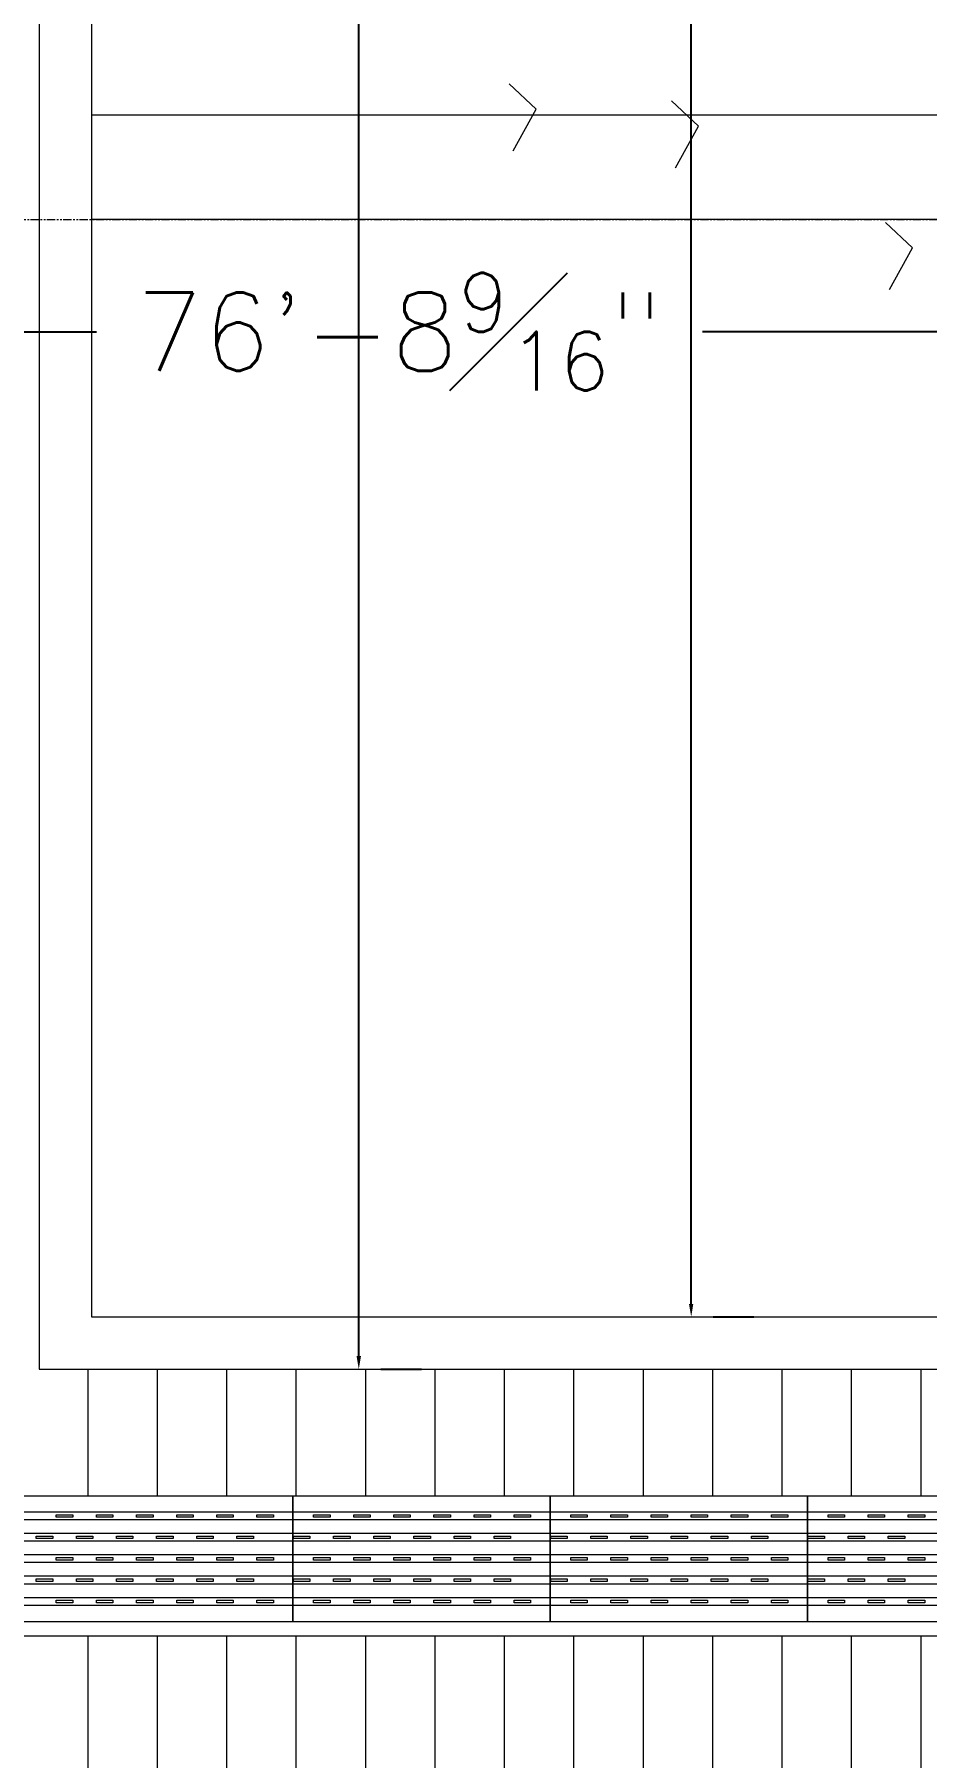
# Model space of a CAD drawing. Header units: inches. Extents: x 437 to 8681, y 26 to 3302.
# Drawn here: x 1459.3 to 1527.6, y 761.1 to 893 of the extents above; entities that cross this region are included whole.
import ezdxf

# ---------------------------------------------------------------- set-up
doc = ezdxf.new("R2010")
doc.units = ezdxf.units.IN
doc.header["$MEASUREMENT"] = 0
doc.linetypes.add('PHANTOM2', pattern=[1.25, 0.625, -0.125, 0.125, -0.125, 0.125, -0.125])
doc.layers.add('ARBOLES', color=7, linetype='Continuous', lineweight=13, true_color=0x69d485)
doc.layers.add('DIMENSION', color=1, linetype='Continuous')
doc.layers.add('PLANTA BLANCA', color=7, linetype='Continuous', lineweight=0)
doc.layers.add('TEXTURE', color=8, linetype='Continuous', lineweight=0)
doc.styles.add('ROMANS', font='romans.shx')
doc.dimstyles.new('SMALLER DIM', dxfattribs={"dimscale": 64, "dimtxt": 0.09375, "dimasz": 0.015625, "dimexe": 0.075, "dimexo": 0.02625, "dimgap": 0.0375, "dimtad": 0, "dimtih": 1, "dimtoh": 1, "dimdec": 4, "dimzin": 3, "dimdsep": 46, "dimlunit": 4, "dimtxsty": 'ROMANS', "dimcen": 0.0375, "dimclrd": 256, "dimclre": 256, "dimclrt": 7, "dimadec": 0, "dimazin": 0, "dimtfac": 0.75, "dimtdec": 4, "dimtmove": 0, "dimatfit": 3, "dimfxl": 1, "dimfrac": 1, "dimtolj": 1, "dimtzin": 0, "dimlwd": -1, "dimlwe": -1, "dimarcsym": 1})
pattern_1 = [(270, (-8710.0197, -3326.6847), (5.3125, -9e-16), [])]

# ---------------------------------------------------------------- blocks, each defined once
blk = doc.blocks.new('*D38')
at = {"layer": 'DIMENSION', "transparency": 16777216}
for p, q in [((1485.82, 1166.87), (1488.94, 1166.87)), ((1484.14, 1165.87), (1484.14, 1006.62)), ((1484.14, 791.87), (1484.14, 994.67)), ((1485.82, 790.87), (1488.94, 790.87))]:
    blk.add_line(p, q, dxfattribs=at)
for points in [[(1483.97, 1165.87), (1484.31, 1165.87), (1484.14, 1166.87)], [(1483.97, 791.87), (1484.31, 791.87), (1484.14, 790.87)]]:
    blk.add_solid(points, dxfattribs=at)
at = {"layer": 'DIMENSION', "color": 7, "transparency": 16777216, "insert": (1484.14, 1000.65), "char_height": 6, "attachment_point": 5, "style": 'ROMANS'}
blk.add_mtext('\\A1;31\'-4"', dxfattribs=at)
blk = doc.blocks.new('*D39')
at = {"layer": 'DIMENSION', "transparency": 16777216}
for p, q in [((1511.26, 1162.87), (1514.38, 1162.87)), ((1509.58, 1161.87), (1509.58, 984.84)), ((1509.58, 795.87), (1509.58, 972.9)), ((1511.26, 794.87), (1514.38, 794.87))]:
    blk.add_line(p, q, dxfattribs=at)
for points in [[(1509.41, 1161.87), (1509.74, 1161.87), (1509.58, 1162.87)], [(1509.41, 795.87), (1509.74, 795.87), (1509.58, 794.87)]]:
    blk.add_solid(points, dxfattribs=at)
at = {"layer": 'DIMENSION', "color": 7, "transparency": 16777216, "insert": (1509.58, 978.87), "char_height": 6, "attachment_point": 5, "style": 'ROMANS'}
blk.add_mtext('\\A1;30\'-8"', dxfattribs=at)
blk = doc.blocks.new('*D72')
at = {"layer": 'DIMENSION', "transparency": 16777216}
for p, q in [((1027.98, 870.36), (1464.07, 870.28)), ((1946.54, 870.2), (1510.44, 870.27)), ((1026.98, 868.68), (1026.98, 865.56)), ((1947.54, 868.52), (1947.54, 865.4))]:
    blk.add_line(p, q, dxfattribs=at)
for points in [[(1027.98, 870.53), (1027.98, 870.19), (1026.98, 870.36)], [(1946.54, 870.37), (1946.54, 870.03), (1947.54, 870.2)]]:
    blk.add_solid(points, dxfattribs=at)
at = {"layer": 'DIMENSION', "color": 7, "transparency": 16777216, "insert": (1487.26, 870.28), "char_height": 6, "attachment_point": 5, "style": 'ROMANS'}
blk.add_mtext('\\A1;76\'-8{\\H0.75x;\\S9#16;}"', dxfattribs=at)

msp = doc.modelspace()

# ---------------------------------------------------------------- hatches: boundary and pattern name
at = {"layer": 'TEXTURE', "linetype": 'Continuous'}
h = msp.add_hatch(dxfattribs=at)
h.set_pattern_fill('ANSI31', color=9, scale=42.5, angle=225)
h.set_pattern_definition(pattern_1)
h.paths.add_polyline_path([(1445.99449, 781.1818), (1711.67953, 781.1818), (1711.67953, 790.86683), (1445.99449, 790.86683)])
h.paths.add_polyline_path([(1459.67953, 790.86683), (1445.99449, 790.86683), (1445.99449, 1180.55187), (1459.67953, 1180.55187)])
h.paths.add_polyline_path([(1711.67953, 1180.55187), (1725.36457, 1180.55187), (1725.36457, 781.1818), (1711.67953, 781.1818)])
h.paths.add_polyline_path([(1459.67953, 1180.55187), (1711.67953, 1180.55187), (1711.67953, 1166.86683), (1459.67953, 1166.86683)])
h = msp.add_hatch(dxfattribs=at)
h.set_pattern_fill('ANSI31', color=9, scale=42.5, angle=225)
h.set_pattern_definition(pattern_1)
h.paths.add_polyline_path([(1435.237, 770.43187), (1736.14625, 770.43187), (1736.14625, 650.2838), (1435.237, 650.2838)])

# ---------------------------------------------------------------- linework, layer by layer
at = {"layer": 'ARBOLES', "color": 0}
for p, q in [((1497.72057, 887.32386), (1495.65453, 889.25031)), ((1497.72057, 887.32386), (1495.65453, 889.25031)), ((1510.14247, 886.01502), (1508.07643, 887.94148)), ((1510.14247, 886.01502), (1508.07643, 887.94148)), ((1495.95212, 884.13011), (1497.72057, 887.32386)), ((1495.95212, 884.13011), (1497.72057, 887.32386)), ((1508.37402, 882.82128), (1510.14247, 886.01502)), ((1508.37402, 882.82128), (1510.14247, 886.01502)), ((1526.51165, 876.70922), (1524.44561, 878.63567)), ((1526.51165, 876.70922), (1524.44561, 878.63567)), ((1524.74319, 873.51547), (1526.51165, 876.70922)), ((1524.74319, 873.51547), (1526.51165, 876.70922))]:
    msp.add_line(p, q, dxfattribs=at)
msp.add_circle((1375.44128, 740.27276), 270, dxfattribs=at)
at = {"layer": 'PLANTA BLANCA', "lineweight": 0}
for p, q in [((1459.67953, 1166.86683), (1459.67953, 790.86683)), ((1463.67953, 1162.86683), (1463.67953, 794.86683)), ((1463.67953, 794.86683), (1707.67953, 794.86683)), ((1459.67953, 790.86683), (1711.67953, 790.86683)), ((1445.99449, 781.1818), (1725.36457, 781.1818)), ((1456.03386, 781.1818), (1479.10473, 781.1818)), ((1479.10473, 779.92983), (1479.10473, 781.1818)), ((1479.10473, 781.1818), (1498.78976, 781.1818)), ((1479.10473, 781.1818), (1479.10473, 779.92983)), ((1498.78976, 781.1818), (1498.78976, 779.92983)), ((1498.78976, 779.92983), (1498.78976, 781.1818)), ((1498.78976, 781.1818), (1518.4748, 781.1818)), ((1518.4748, 779.92983), (1518.4748, 781.1818)), ((1518.4748, 781.1818), (1538.15984, 781.1818)), ((1518.4748, 781.1818), (1518.4748, 779.92983)), ((1479.10473, 779.92983), (1456.03386, 779.92983)), ((1460.99449, 779.53613), (1460.99449, 779.73298)), ((1460.99449, 779.73298), (1462.25433, 779.73298)), ((1462.25433, 779.53613), (1460.99449, 779.53613)), ((1462.25433, 779.73298), (1462.25433, 779.53613)), ((1464.06536, 779.53613), (1464.06536, 779.73298)), ((1464.06536, 779.73298), (1465.3252, 779.73298)), ((1465.3252, 779.53613), (1464.06536, 779.53613)), ((1465.3252, 779.73298), (1465.3252, 779.53613)), ((1467.13622, 779.53613), (1467.13622, 779.73298)), ((1467.13622, 779.73298), (1468.39606, 779.73298)), ((1468.39606, 779.53613), (1467.13622, 779.53613)), ((1468.39606, 779.73298), (1468.39606, 779.53613)), ((1470.20709, 779.53613), (1470.20709, 779.73298)), ((1470.20709, 779.73298), (1471.46693, 779.73298)), ((1471.46693, 779.53613), (1470.20709, 779.53613)), ((1471.46693, 779.73298), (1471.46693, 779.53613)), ((1473.27795, 779.53613), (1473.27795, 779.73298)), ((1473.27795, 779.73298), (1474.5378, 779.73298)), ((1474.5378, 779.53613), (1473.27795, 779.53613)), ((1474.5378, 779.73298), (1474.5378, 779.53613)), ((1476.34882, 779.53613), (1476.34882, 779.73298)), ((1476.34882, 779.73298), (1477.60866, 779.73298)), ((1477.60866, 779.53613), (1476.34882, 779.53613)), ((1477.60866, 779.73298), (1477.60866, 779.53613)), ((1479.10473, 779.33928), (1479.10473, 779.92983)), ((1498.78976, 779.92983), (1479.10473, 779.92983)), ((1479.10473, 779.92983), (1479.10473, 779.33928)), ((1480.67953, 779.53613), (1480.67953, 779.73298)), ((1480.67953, 779.73298), (1481.93937, 779.73298)), ((1481.93937, 779.53613), (1480.67953, 779.53613)), ((1481.93937, 779.73298), (1481.93937, 779.53613)), ((1483.75039, 779.53613), (1483.75039, 779.73298)), ((1483.75039, 779.73298), (1485.01024, 779.73298)), ((1485.01024, 779.53613), (1483.75039, 779.53613)), ((1485.01024, 779.73298), (1485.01024, 779.53613)), ((1486.82126, 779.53613), (1486.82126, 779.73298)), ((1486.82126, 779.73298), (1488.0811, 779.73298)), ((1488.0811, 779.53613), (1486.82126, 779.53613)), ((1488.0811, 779.73298), (1488.0811, 779.53613)), ((1489.89213, 779.53613), (1489.89213, 779.73298)), ((1489.89213, 779.73298), (1491.15197, 779.73298)), ((1491.15197, 779.53613), (1489.89213, 779.53613)), ((1491.15197, 779.73298), (1491.15197, 779.53613)), ((1492.96299, 779.53613), (1492.96299, 779.73298)), ((1492.96299, 779.73298), (1494.22284, 779.73298)), ((1494.22284, 779.53613), (1492.96299, 779.53613)), ((1494.22284, 779.73298), (1494.22284, 779.53613)), ((1496.03386, 779.53613), (1496.03386, 779.73298)), ((1496.03386, 779.73298), (1497.2937, 779.73298)), ((1497.2937, 779.53613), (1496.03386, 779.53613)), ((1497.2937, 779.73298), (1497.2937, 779.53613)), ((1498.78976, 779.92983), (1498.78976, 779.33928)), ((1498.78976, 779.33928), (1498.78976, 779.92983)), ((1518.4748, 779.92983), (1498.78976, 779.92983)), ((1500.36457, 779.53613), (1500.36457, 779.73298)), ((1500.36457, 779.73298), (1501.62441, 779.73298)), ((1501.62441, 779.53613), (1500.36457, 779.53613)), ((1501.62441, 779.73298), (1501.62441, 779.53613)), ((1503.43543, 779.53613), (1503.43543, 779.73298)), ((1503.43543, 779.73298), (1504.69528, 779.73298)), ((1504.69528, 779.53613), (1503.43543, 779.53613)), ((1504.69528, 779.73298), (1504.69528, 779.53613)), ((1506.5063, 779.53613), (1506.5063, 779.73298)), ((1506.5063, 779.73298), (1507.76614, 779.73298)), ((1507.76614, 779.53613), (1506.5063, 779.53613)), ((1507.76614, 779.73298), (1507.76614, 779.53613)), ((1509.57717, 779.53613), (1509.57717, 779.73298)), ((1509.57717, 779.73298), (1510.83701, 779.73298)), ((1510.83701, 779.53613), (1509.57717, 779.53613)), ((1510.83701, 779.73298), (1510.83701, 779.53613)), ((1512.64803, 779.53613), (1512.64803, 779.73298)), ((1512.64803, 779.73298), (1513.90788, 779.73298)), ((1513.90788, 779.53613), (1512.64803, 779.53613)), ((1513.90788, 779.73298), (1513.90788, 779.53613)), ((1515.7189, 779.53613), (1515.7189, 779.73298)), ((1515.7189, 779.73298), (1516.97874, 779.73298)), ((1516.97874, 779.53613), (1515.7189, 779.53613)), ((1516.97874, 779.73298), (1516.97874, 779.53613)), ((1518.4748, 779.33928), (1518.4748, 779.92983)), ((1538.15984, 779.92983), (1518.4748, 779.92983)), ((1518.4748, 779.92983), (1518.4748, 779.33928)), ((1520.04961, 779.53613), (1520.04961, 779.73298)), ((1520.04961, 779.73298), (1521.30945, 779.73298)), ((1521.30945, 779.53613), (1520.04961, 779.53613)), ((1521.30945, 779.73298), (1521.30945, 779.53613)), ((1523.12047, 779.53613), (1523.12047, 779.73298)), ((1523.12047, 779.73298), (1524.38032, 779.73298)), ((1524.38032, 779.53613), (1523.12047, 779.53613)), ((1524.38032, 779.73298), (1524.38032, 779.53613)), ((1526.19134, 779.53613), (1526.19134, 779.73298)), ((1526.19134, 779.73298), (1527.45118, 779.73298)), ((1527.45118, 779.53613), (1526.19134, 779.53613)), ((1527.45118, 779.73298), (1527.45118, 779.53613)), ((1479.10473, 779.33928), (1456.03386, 779.33928)), ((1479.10473, 778.29203), (1456.03386, 778.29203)), ((1479.10473, 778.29203), (1479.10473, 779.33928)), ((1498.78976, 779.33928), (1479.10473, 779.33928)), ((1479.10473, 779.33928), (1479.10473, 778.29203)), ((1479.10473, 777.70148), (1479.10473, 778.29203)), ((1498.78976, 778.29203), (1479.10473, 778.29203)), ((1479.10473, 778.29203), (1479.10473, 777.70148)), ((1498.78976, 779.33928), (1498.78976, 778.29203)), ((1498.78976, 778.29203), (1498.78976, 779.33928)), ((1518.4748, 779.33928), (1498.78976, 779.33928)), ((1498.78976, 778.29203), (1498.78976, 777.70148)), ((1498.78976, 777.70148), (1498.78976, 778.29203)), ((1518.4748, 778.29203), (1498.78976, 778.29203)), ((1518.4748, 778.29203), (1518.4748, 779.33928)), ((1538.15984, 779.33928), (1518.4748, 779.33928)), ((1518.4748, 779.33928), (1518.4748, 778.29203)), ((1518.4748, 777.70148), (1518.4748, 778.29203)), ((1538.15984, 778.29203), (1518.4748, 778.29203)), ((1518.4748, 778.29203), (1518.4748, 777.70148)), ((1479.10473, 777.70148), (1456.03386, 777.70148)), ((1459.45906, 777.89833), (1459.45906, 778.09518)), ((1459.45906, 778.09518), (1460.7189, 778.09518)), ((1460.7189, 777.89833), (1459.45906, 777.89833)), ((1460.7189, 778.09518), (1460.7189, 777.89833)), ((1462.52992, 777.89833), (1462.52992, 778.09518)), ((1462.52992, 778.09518), (1463.78976, 778.09518)), ((1463.78976, 777.89833), (1462.52992, 777.89833)), ((1463.78976, 778.09518), (1463.78976, 777.89833)), ((1465.60079, 777.89833), (1465.60079, 778.09518)), ((1465.60079, 778.09518), (1466.86063, 778.09518)), ((1466.86063, 777.89833), (1465.60079, 777.89833)), ((1466.86063, 778.09518), (1466.86063, 777.89833)), ((1468.67165, 777.89833), (1468.67165, 778.09518)), ((1468.67165, 778.09518), (1469.9315, 778.09518)), ((1469.9315, 777.89833), (1468.67165, 777.89833)), ((1469.9315, 778.09518), (1469.9315, 777.89833)), ((1471.74252, 777.89833), (1471.74252, 778.09518)), ((1471.74252, 778.09518), (1473.00236, 778.09518)), ((1473.00236, 777.89833), (1471.74252, 777.89833)), ((1473.00236, 778.09518), (1473.00236, 777.89833)), ((1474.81339, 777.89833), (1474.81339, 778.09518)), ((1474.81339, 778.09518), (1476.07323, 778.09518)), ((1476.07323, 777.89833), (1474.81339, 777.89833)), ((1476.07323, 778.09518), (1476.07323, 777.89833)), ((1479.10473, 776.65424), (1479.10473, 777.70148)), ((1498.78976, 777.70148), (1479.10473, 777.70148)), ((1479.10473, 777.70148), (1479.10473, 776.65424)), ((1479.1441, 777.89833), (1479.1441, 778.09518)), ((1479.1441, 778.09518), (1480.40394, 778.09518)), ((1480.40394, 777.89833), (1479.1441, 777.89833)), ((1480.40394, 778.09518), (1480.40394, 777.89833)), ((1482.21496, 777.89833), (1482.21496, 778.09518)), ((1482.21496, 778.09518), (1483.4748, 778.09518)), ((1483.4748, 777.89833), (1482.21496, 777.89833)), ((1483.4748, 778.09518), (1483.4748, 777.89833)), ((1485.28583, 777.89833), (1485.28583, 778.09518)), ((1485.28583, 778.09518), (1486.54567, 778.09518)), ((1486.54567, 777.89833), (1485.28583, 777.89833)), ((1486.54567, 778.09518), (1486.54567, 777.89833)), ((1488.35669, 777.89833), (1488.35669, 778.09518)), ((1488.35669, 778.09518), (1489.61654, 778.09518)), ((1489.61654, 777.89833), (1488.35669, 777.89833)), ((1489.61654, 778.09518), (1489.61654, 777.89833)), ((1491.42756, 777.89833), (1491.42756, 778.09518)), ((1491.42756, 778.09518), (1492.6874, 778.09518)), ((1492.6874, 777.89833), (1491.42756, 777.89833)), ((1492.6874, 778.09518), (1492.6874, 777.89833)), ((1494.49843, 777.89833), (1494.49843, 778.09518)), ((1494.49843, 778.09518), (1495.75827, 778.09518)), ((1495.75827, 777.89833), (1494.49843, 777.89833)), ((1495.75827, 778.09518), (1495.75827, 777.89833)), ((1498.78976, 777.70148), (1498.78976, 776.65424)), ((1498.78976, 776.65424), (1498.78976, 777.70148)), ((1518.4748, 777.70148), (1498.78976, 777.70148)), ((1498.82913, 777.89833), (1498.82913, 778.09518)), ((1498.82913, 778.09518), (1500.08898, 778.09518)), ((1500.08898, 777.89833), (1498.82913, 777.89833)), ((1500.08898, 778.09518), (1500.08898, 777.89833)), ((1501.9, 777.89833), (1501.9, 778.09518)), ((1501.9, 778.09518), (1503.15984, 778.09518)), ((1503.15984, 777.89833), (1501.9, 777.89833)), ((1503.15984, 778.09518), (1503.15984, 777.89833)), ((1504.97087, 777.89833), (1504.97087, 778.09518)), ((1504.97087, 778.09518), (1506.23071, 778.09518)), ((1506.23071, 777.89833), (1504.97087, 777.89833)), ((1506.23071, 778.09518), (1506.23071, 777.89833)), ((1508.04173, 777.89833), (1508.04173, 778.09518)), ((1508.04173, 778.09518), (1509.30158, 778.09518)), ((1509.30158, 777.89833), (1508.04173, 777.89833)), ((1509.30158, 778.09518), (1509.30158, 777.89833)), ((1511.1126, 777.89833), (1511.1126, 778.09518)), ((1511.1126, 778.09518), (1512.37244, 778.09518)), ((1512.37244, 777.89833), (1511.1126, 777.89833)), ((1512.37244, 778.09518), (1512.37244, 777.89833)), ((1514.18347, 777.89833), (1514.18347, 778.09518)), ((1514.18347, 778.09518), (1515.44331, 778.09518)), ((1515.44331, 777.89833), (1514.18347, 777.89833)), ((1515.44331, 778.09518), (1515.44331, 777.89833)), ((1518.4748, 776.65424), (1518.4748, 777.70148)), ((1538.15984, 777.70148), (1518.4748, 777.70148)), ((1518.4748, 777.70148), (1518.4748, 776.65424)), ((1518.51417, 777.89833), (1518.51417, 778.09518)), ((1518.51417, 778.09518), (1519.77402, 778.09518)), ((1519.77402, 777.89833), (1518.51417, 777.89833)), ((1519.77402, 778.09518), (1519.77402, 777.89833)), ((1521.58504, 777.89833), (1521.58504, 778.09518)), ((1521.58504, 778.09518), (1522.84488, 778.09518)), ((1522.84488, 777.89833), (1521.58504, 777.89833)), ((1522.84488, 778.09518), (1522.84488, 777.89833)), ((1524.65591, 777.89833), (1524.65591, 778.09518)), ((1524.65591, 778.09518), (1525.91575, 778.09518)), ((1525.91575, 777.89833), (1524.65591, 777.89833)), ((1525.91575, 778.09518), (1525.91575, 777.89833)), ((1479.10473, 776.65424), (1456.03386, 776.65424)), ((1479.10473, 776.06369), (1456.03386, 776.06369)), ((1460.99449, 776.26054), (1460.99449, 776.45739)), ((1460.99449, 776.45739), (1462.25433, 776.45739)), ((1462.25433, 776.26054), (1460.99449, 776.26054)), ((1462.25433, 776.45739), (1462.25433, 776.26054)), ((1464.06536, 776.26054), (1464.06536, 776.45739)), ((1464.06536, 776.45739), (1465.3252, 776.45739)), ((1465.3252, 776.26054), (1464.06536, 776.26054)), ((1465.3252, 776.45739), (1465.3252, 776.26054)), ((1467.13622, 776.26054), (1467.13622, 776.45739)), ((1467.13622, 776.45739), (1468.39606, 776.45739)), ((1468.39606, 776.26054), (1467.13622, 776.26054)), ((1468.39606, 776.45739), (1468.39606, 776.26054)), ((1470.20709, 776.26054), (1470.20709, 776.45739)), ((1470.20709, 776.45739), (1471.46693, 776.45739)), ((1471.46693, 776.26054), (1470.20709, 776.26054)), ((1471.46693, 776.45739), (1471.46693, 776.26054)), ((1473.27795, 776.26054), (1473.27795, 776.45739)), ((1473.27795, 776.45739), (1474.5378, 776.45739)), ((1474.5378, 776.26054), (1473.27795, 776.26054)), ((1474.5378, 776.45739), (1474.5378, 776.26054)), ((1476.34882, 776.26054), (1476.34882, 776.45739)), ((1476.34882, 776.45739), (1477.60866, 776.45739)), ((1477.60866, 776.26054), (1476.34882, 776.26054)), ((1477.60866, 776.45739), (1477.60866, 776.26054)), ((1479.10473, 776.06369), (1479.10473, 776.65424)), ((1498.78976, 776.65424), (1479.10473, 776.65424)), ((1479.10473, 776.65424), (1479.10473, 776.06369)), ((1479.10473, 775.01644), (1479.10473, 776.06369)), ((1498.78976, 776.06369), (1479.10473, 776.06369)), ((1479.10473, 776.06369), (1479.10473, 775.01644)), ((1480.67953, 776.26054), (1480.67953, 776.45739)), ((1480.67953, 776.45739), (1481.93937, 776.45739)), ((1481.93937, 776.26054), (1480.67953, 776.26054)), ((1481.93937, 776.45739), (1481.93937, 776.26054)), ((1483.75039, 776.26054), (1483.75039, 776.45739)), ((1483.75039, 776.45739), (1485.01024, 776.45739)), ((1485.01024, 776.26054), (1483.75039, 776.26054)), ((1485.01024, 776.45739), (1485.01024, 776.26054)), ((1486.82126, 776.26054), (1486.82126, 776.45739)), ((1486.82126, 776.45739), (1488.0811, 776.45739)), ((1488.0811, 776.26054), (1486.82126, 776.26054)), ((1488.0811, 776.45739), (1488.0811, 776.26054)), ((1489.89213, 776.26054), (1489.89213, 776.45739)), ((1489.89213, 776.45739), (1491.15197, 776.45739)), ((1491.15197, 776.26054), (1489.89213, 776.26054)), ((1491.15197, 776.45739), (1491.15197, 776.26054)), ((1492.96299, 776.26054), (1492.96299, 776.45739)), ((1492.96299, 776.45739), (1494.22284, 776.45739)), ((1494.22284, 776.26054), (1492.96299, 776.26054)), ((1494.22284, 776.45739), (1494.22284, 776.26054)), ((1496.03386, 776.26054), (1496.03386, 776.45739)), ((1496.03386, 776.45739), (1497.2937, 776.45739)), ((1497.2937, 776.26054), (1496.03386, 776.26054)), ((1497.2937, 776.45739), (1497.2937, 776.26054)), ((1498.78976, 776.65424), (1498.78976, 776.06369)), ((1498.78976, 776.06369), (1498.78976, 776.65424)), ((1518.4748, 776.65424), (1498.78976, 776.65424)), ((1498.78976, 776.06369), (1498.78976, 775.01644)), ((1498.78976, 775.01644), (1498.78976, 776.06369)), ((1518.4748, 776.06369), (1498.78976, 776.06369)), ((1500.36457, 776.26054), (1500.36457, 776.45739)), ((1500.36457, 776.45739), (1501.62441, 776.45739)), ((1501.62441, 776.26054), (1500.36457, 776.26054)), ((1501.62441, 776.45739), (1501.62441, 776.26054)), ((1503.43543, 776.26054), (1503.43543, 776.45739)), ((1503.43543, 776.45739), (1504.69528, 776.45739)), ((1504.69528, 776.26054), (1503.43543, 776.26054)), ((1504.69528, 776.45739), (1504.69528, 776.26054)), ((1506.5063, 776.26054), (1506.5063, 776.45739)), ((1506.5063, 776.45739), (1507.76614, 776.45739)), ((1507.76614, 776.26054), (1506.5063, 776.26054)), ((1507.76614, 776.45739), (1507.76614, 776.26054)), ((1509.57717, 776.26054), (1509.57717, 776.45739)), ((1509.57717, 776.45739), (1510.83701, 776.45739)), ((1510.83701, 776.26054), (1509.57717, 776.26054)), ((1510.83701, 776.45739), (1510.83701, 776.26054)), ((1512.64803, 776.26054), (1512.64803, 776.45739)), ((1512.64803, 776.45739), (1513.90788, 776.45739)), ((1513.90788, 776.26054), (1512.64803, 776.26054)), ((1513.90788, 776.45739), (1513.90788, 776.26054)), ((1515.7189, 776.26054), (1515.7189, 776.45739)), ((1515.7189, 776.45739), (1516.97874, 776.45739)), ((1516.97874, 776.26054), (1515.7189, 776.26054)), ((1516.97874, 776.45739), (1516.97874, 776.26054)), ((1518.4748, 776.06369), (1518.4748, 776.65424)), ((1538.15984, 776.65424), (1518.4748, 776.65424)), ((1518.4748, 776.65424), (1518.4748, 776.06369)), ((1518.4748, 775.01644), (1518.4748, 776.06369)), ((1538.15984, 776.06369), (1518.4748, 776.06369)), ((1518.4748, 776.06369), (1518.4748, 775.01644)), ((1520.04961, 776.26054), (1520.04961, 776.45739)), ((1520.04961, 776.45739), (1521.30945, 776.45739)), ((1521.30945, 776.26054), (1520.04961, 776.26054)), ((1521.30945, 776.45739), (1521.30945, 776.26054)), ((1523.12047, 776.26054), (1523.12047, 776.45739)), ((1523.12047, 776.45739), (1524.38032, 776.45739)), ((1524.38032, 776.26054), (1523.12047, 776.26054)), ((1524.38032, 776.45739), (1524.38032, 776.26054)), ((1526.19134, 776.26054), (1526.19134, 776.45739)), ((1526.19134, 776.45739), (1527.45118, 776.45739)), ((1527.45118, 776.26054), (1526.19134, 776.26054)), ((1527.45118, 776.45739), (1527.45118, 776.26054)), ((1479.10473, 775.01644), (1456.03386, 775.01644)), ((1479.10473, 774.42589), (1456.03386, 774.42589)), ((1459.45906, 774.62274), (1459.45906, 774.81959)), ((1459.45906, 774.81959), (1460.7189, 774.81959)), ((1460.7189, 774.62274), (1459.45906, 774.62274)), ((1460.7189, 774.81959), (1460.7189, 774.62274)), ((1462.52992, 774.62274), (1462.52992, 774.81959)), ((1462.52992, 774.81959), (1463.78976, 774.81959)), ((1463.78976, 774.62274), (1462.52992, 774.62274)), ((1463.78976, 774.81959), (1463.78976, 774.62274)), ((1465.60079, 774.62274), (1465.60079, 774.81959)), ((1465.60079, 774.81959), (1466.86063, 774.81959)), ((1466.86063, 774.62274), (1465.60079, 774.62274)), ((1466.86063, 774.81959), (1466.86063, 774.62274)), ((1468.67165, 774.62274), (1468.67165, 774.81959)), ((1468.67165, 774.81959), (1469.9315, 774.81959)), ((1469.9315, 774.62274), (1468.67165, 774.62274)), ((1469.9315, 774.81959), (1469.9315, 774.62274)), ((1471.74252, 774.62274), (1471.74252, 774.81959)), ((1471.74252, 774.81959), (1473.00236, 774.81959)), ((1473.00236, 774.62274), (1471.74252, 774.62274)), ((1473.00236, 774.81959), (1473.00236, 774.62274)), ((1474.81339, 774.62274), (1474.81339, 774.81959)), ((1474.81339, 774.81959), (1476.07323, 774.81959)), ((1476.07323, 774.62274), (1474.81339, 774.62274)), ((1476.07323, 774.81959), (1476.07323, 774.62274)), ((1479.10473, 774.42589), (1479.10473, 775.01644)), ((1498.78976, 775.01644), (1479.10473, 775.01644)), ((1479.10473, 775.01644), (1479.10473, 774.42589)), ((1479.10473, 773.37865), (1479.10473, 774.42589)), ((1498.78976, 774.42589), (1479.10473, 774.42589)), ((1479.10473, 774.42589), (1479.10473, 773.37865)), ((1479.1441, 774.62274), (1479.1441, 774.81959)), ((1479.1441, 774.81959), (1480.40394, 774.81959)), ((1480.40394, 774.62274), (1479.1441, 774.62274)), ((1480.40394, 774.81959), (1480.40394, 774.62274)), ((1482.21496, 774.62274), (1482.21496, 774.81959)), ((1482.21496, 774.81959), (1483.4748, 774.81959)), ((1483.4748, 774.62274), (1482.21496, 774.62274)), ((1483.4748, 774.81959), (1483.4748, 774.62274)), ((1485.28583, 774.62274), (1485.28583, 774.81959)), ((1485.28583, 774.81959), (1486.54567, 774.81959)), ((1486.54567, 774.62274), (1485.28583, 774.62274)), ((1486.54567, 774.81959), (1486.54567, 774.62274)), ((1488.35669, 774.62274), (1488.35669, 774.81959)), ((1488.35669, 774.81959), (1489.61654, 774.81959)), ((1489.61654, 774.62274), (1488.35669, 774.62274)), ((1489.61654, 774.81959), (1489.61654, 774.62274)), ((1491.42756, 774.62274), (1491.42756, 774.81959)), ((1491.42756, 774.81959), (1492.6874, 774.81959)), ((1492.6874, 774.62274), (1491.42756, 774.62274)), ((1492.6874, 774.81959), (1492.6874, 774.62274)), ((1494.49843, 774.62274), (1494.49843, 774.81959)), ((1494.49843, 774.81959), (1495.75827, 774.81959)), ((1495.75827, 774.62274), (1494.49843, 774.62274)), ((1495.75827, 774.81959), (1495.75827, 774.62274)), ((1498.78976, 775.01644), (1498.78976, 774.42589)), ((1498.78976, 774.42589), (1498.78976, 775.01644)), ((1518.4748, 775.01644), (1498.78976, 775.01644)), ((1498.78976, 774.42589), (1498.78976, 773.37865)), ((1498.78976, 773.37865), (1498.78976, 774.42589)), ((1518.4748, 774.42589), (1498.78976, 774.42589)), ((1498.82913, 774.62274), (1498.82913, 774.81959)), ((1498.82913, 774.81959), (1500.08898, 774.81959)), ((1500.08898, 774.62274), (1498.82913, 774.62274)), ((1500.08898, 774.81959), (1500.08898, 774.62274)), ((1501.9, 774.62274), (1501.9, 774.81959)), ((1501.9, 774.81959), (1503.15984, 774.81959)), ((1503.15984, 774.62274), (1501.9, 774.62274)), ((1503.15984, 774.81959), (1503.15984, 774.62274)), ((1504.97087, 774.62274), (1504.97087, 774.81959)), ((1504.97087, 774.81959), (1506.23071, 774.81959)), ((1506.23071, 774.62274), (1504.97087, 774.62274)), ((1506.23071, 774.81959), (1506.23071, 774.62274)), ((1508.04173, 774.62274), (1508.04173, 774.81959)), ((1508.04173, 774.81959), (1509.30158, 774.81959)), ((1509.30158, 774.62274), (1508.04173, 774.62274)), ((1509.30158, 774.81959), (1509.30158, 774.62274)), ((1511.1126, 774.62274), (1511.1126, 774.81959)), ((1511.1126, 774.81959), (1512.37244, 774.81959)), ((1512.37244, 774.62274), (1511.1126, 774.62274)), ((1512.37244, 774.81959), (1512.37244, 774.62274)), ((1514.18347, 774.62274), (1514.18347, 774.81959)), ((1514.18347, 774.81959), (1515.44331, 774.81959)), ((1515.44331, 774.62274), (1514.18347, 774.62274)), ((1515.44331, 774.81959), (1515.44331, 774.62274)), ((1518.4748, 774.42589), (1518.4748, 775.01644)), ((1538.15984, 775.01644), (1518.4748, 775.01644)), ((1518.4748, 775.01644), (1518.4748, 774.42589)), ((1518.4748, 773.37865), (1518.4748, 774.42589)), ((1538.15984, 774.42589), (1518.4748, 774.42589)), ((1518.4748, 774.42589), (1518.4748, 773.37865)), ((1518.51417, 774.62274), (1518.51417, 774.81959)), ((1518.51417, 774.81959), (1519.77402, 774.81959)), ((1519.77402, 774.62274), (1518.51417, 774.62274)), ((1519.77402, 774.81959), (1519.77402, 774.62274)), ((1521.58504, 774.62274), (1521.58504, 774.81959)), ((1521.58504, 774.81959), (1522.84488, 774.81959)), ((1522.84488, 774.62274), (1521.58504, 774.62274)), ((1522.84488, 774.81959), (1522.84488, 774.62274)), ((1524.65591, 774.62274), (1524.65591, 774.81959)), ((1524.65591, 774.81959), (1525.91575, 774.81959)), ((1525.91575, 774.62274), (1524.65591, 774.62274)), ((1525.91575, 774.81959), (1525.91575, 774.62274)), ((1479.10473, 773.37865), (1456.03386, 773.37865)), ((1460.99449, 772.98494), (1460.99449, 773.1818)), ((1460.99449, 773.1818), (1462.25433, 773.1818)), ((1462.25433, 772.98494), (1460.99449, 772.98494)), ((1462.25433, 773.1818), (1462.25433, 772.98494)), ((1464.06536, 772.98494), (1464.06536, 773.1818)), ((1464.06536, 773.1818), (1465.3252, 773.1818)), ((1465.3252, 772.98494), (1464.06536, 772.98494)), ((1465.3252, 773.1818), (1465.3252, 772.98494)), ((1467.13622, 772.98494), (1467.13622, 773.1818)), ((1467.13622, 773.1818), (1468.39606, 773.1818)), ((1468.39606, 772.98494), (1467.13622, 772.98494)), ((1468.39606, 773.1818), (1468.39606, 772.98494)), ((1470.20709, 772.98494), (1470.20709, 773.1818)), ((1470.20709, 773.1818), (1471.46693, 773.1818)), ((1471.46693, 772.98494), (1470.20709, 772.98494)), ((1471.46693, 773.1818), (1471.46693, 772.98494)), ((1473.27795, 772.98494), (1473.27795, 773.1818)), ((1473.27795, 773.1818), (1474.5378, 773.1818)), ((1474.5378, 772.98494), (1473.27795, 772.98494)), ((1474.5378, 773.1818), (1474.5378, 772.98494)), ((1476.34882, 772.98494), (1476.34882, 773.1818)), ((1476.34882, 773.1818), (1477.60866, 773.1818)), ((1477.60866, 772.98494), (1476.34882, 772.98494)), ((1477.60866, 773.1818), (1477.60866, 772.98494)), ((1479.10473, 772.78809), (1479.10473, 773.37865)), ((1498.78976, 773.37865), (1479.10473, 773.37865)), ((1479.10473, 773.37865), (1479.10473, 772.78809)), ((1480.67953, 772.98494), (1480.67953, 773.1818)), ((1480.67953, 773.1818), (1481.93937, 773.1818)), ((1481.93937, 772.98494), (1480.67953, 772.98494)), ((1481.93937, 773.1818), (1481.93937, 772.98494)), ((1483.75039, 772.98494), (1483.75039, 773.1818)), ((1483.75039, 773.1818), (1485.01024, 773.1818)), ((1485.01024, 772.98494), (1483.75039, 772.98494)), ((1485.01024, 773.1818), (1485.01024, 772.98494)), ((1486.82126, 772.98494), (1486.82126, 773.1818)), ((1486.82126, 773.1818), (1488.0811, 773.1818)), ((1488.0811, 772.98494), (1486.82126, 772.98494)), ((1488.0811, 773.1818), (1488.0811, 772.98494)), ((1489.89213, 772.98494), (1489.89213, 773.1818)), ((1489.89213, 773.1818), (1491.15197, 773.1818)), ((1491.15197, 772.98494), (1489.89213, 772.98494)), ((1491.15197, 773.1818), (1491.15197, 772.98494)), ((1492.96299, 772.98494), (1492.96299, 773.1818)), ((1492.96299, 773.1818), (1494.22284, 773.1818)), ((1494.22284, 772.98494), (1492.96299, 772.98494)), ((1494.22284, 773.1818), (1494.22284, 772.98494)), ((1496.03386, 772.98494), (1496.03386, 773.1818)), ((1496.03386, 773.1818), (1497.2937, 773.1818)), ((1497.2937, 772.98494), (1496.03386, 772.98494)), ((1497.2937, 773.1818), (1497.2937, 772.98494)), ((1498.78976, 773.37865), (1498.78976, 772.78809)), ((1498.78976, 772.78809), (1498.78976, 773.37865)), ((1518.4748, 773.37865), (1498.78976, 773.37865)), ((1500.36457, 772.98494), (1500.36457, 773.1818)), ((1500.36457, 773.1818), (1501.62441, 773.1818)), ((1501.62441, 772.98494), (1500.36457, 772.98494)), ((1501.62441, 773.1818), (1501.62441, 772.98494)), ((1503.43543, 772.98494), (1503.43543, 773.1818)), ((1503.43543, 773.1818), (1504.69528, 773.1818)), ((1504.69528, 772.98494), (1503.43543, 772.98494)), ((1504.69528, 773.1818), (1504.69528, 772.98494)), ((1506.5063, 772.98494), (1506.5063, 773.1818)), ((1506.5063, 773.1818), (1507.76614, 773.1818)), ((1507.76614, 772.98494), (1506.5063, 772.98494)), ((1507.76614, 773.1818), (1507.76614, 772.98494)), ((1509.57717, 772.98494), (1509.57717, 773.1818)), ((1509.57717, 773.1818), (1510.83701, 773.1818)), ((1510.83701, 772.98494), (1509.57717, 772.98494)), ((1510.83701, 773.1818), (1510.83701, 772.98494)), ((1512.64803, 772.98494), (1512.64803, 773.1818)), ((1512.64803, 773.1818), (1513.90788, 773.1818)), ((1513.90788, 772.98494), (1512.64803, 772.98494)), ((1513.90788, 773.1818), (1513.90788, 772.98494)), ((1515.7189, 772.98494), (1515.7189, 773.1818)), ((1515.7189, 773.1818), (1516.97874, 773.1818)), ((1516.97874, 772.98494), (1515.7189, 772.98494)), ((1516.97874, 773.1818), (1516.97874, 772.98494)), ((1518.4748, 772.78809), (1518.4748, 773.37865)), ((1538.15984, 773.37865), (1518.4748, 773.37865)), ((1518.4748, 773.37865), (1518.4748, 772.78809)), ((1520.04961, 772.98494), (1520.04961, 773.1818)), ((1520.04961, 773.1818), (1521.30945, 773.1818)), ((1521.30945, 772.98494), (1520.04961, 772.98494)), ((1521.30945, 773.1818), (1521.30945, 772.98494)), ((1523.12047, 772.98494), (1523.12047, 773.1818)), ((1523.12047, 773.1818), (1524.38032, 773.1818)), ((1524.38032, 772.98494), (1523.12047, 772.98494)), ((1524.38032, 773.1818), (1524.38032, 772.98494)), ((1526.19134, 772.98494), (1526.19134, 773.1818)), ((1526.19134, 773.1818), (1527.45118, 773.1818)), ((1527.45118, 772.98494), (1526.19134, 772.98494)), ((1527.45118, 773.1818), (1527.45118, 772.98494)), ((1479.10473, 772.78809), (1456.03386, 772.78809)), ((1479.10473, 771.53613), (1479.10473, 772.78809)), ((1498.78976, 772.78809), (1479.10473, 772.78809)), ((1479.10473, 772.78809), (1479.10473, 771.53613)), ((1498.78976, 772.78809), (1498.78976, 771.53613)), ((1498.78976, 771.53613), (1498.78976, 772.78809)), ((1518.4748, 772.78809), (1498.78976, 772.78809)), ((1518.4748, 771.53613), (1518.4748, 772.78809)), ((1538.15984, 772.78809), (1518.4748, 772.78809)), ((1518.4748, 772.78809), (1518.4748, 771.53613)), ((1736.12206, 770.43187), (1435.237, 770.43187)), ((1735.01024, 771.53613), (1436.34882, 771.53613)), ((1479.10473, 771.53613), (1456.03386, 771.53613)), ((1498.78976, 771.53613), (1479.10473, 771.53613)), ((1518.4748, 771.53613), (1498.78976, 771.53613)), ((1538.15984, 771.53613), (1518.4748, 771.53613))]:
    msp.add_line(p, q, dxfattribs=at)
for points in [[(1707.67953, 886.86683), (1463.67953, 886.86683)], [(1707.67953, 878.86683), (1463.67953, 878.86683)]]:
    msp.add_lwpolyline(points, dxfattribs=at)
at = {"layer": 'TEXTURE', "color": 7, "linetype": 'PHANTOM2', "lineweight": 0, "flags": 128}
msp.add_lwpolyline([(856.53008, 878.86683), (2115.47196, 878.86683)], dxfattribs=at)

# ---------------------------------------------------------------- dimensions: what is measured, and where the dimension line sits
at = {"layer": 'DIMENSION'}
dim = msp.add_linear_dim(base=(1484.13885, 790.86683), p1=(1484.13885, 1166.86683), p2=(1484.13885, 790.86683), angle=90, dimstyle='SMALLER DIM', dxfattribs=at)
dim.commit()
dim.dimension.update_dxf_attribs({"geometry": '*D38', "text_midpoint": (1484.13885, 1000.6459), "dimtype": 160})
dim = msp.add_linear_dim(base=(1509.57808, 794.86683), p1=(1509.57808, 1162.86683), p2=(1509.57808, 794.86683), angle=90, dimstyle='SMALLER DIM', dxfattribs=at)
dim.commit()
dim.dimension.update_dxf_attribs({"geometry": '*D39', "text_midpoint": (1509.57808, 978.86683)})
dim = msp.add_aligned_dim(p1=(1947.54044, 870.19816), p2=(1026.97689, 870.35883), distance=0, dimstyle='SMALLER DIM', dxfattribs=at)
dim.commit()
dim.dimension.update_dxf_attribs({"geometry": '*D72', "text_midpoint": (1487.25866, 870.27849)})

doc.saveas('drawing.dxf')
